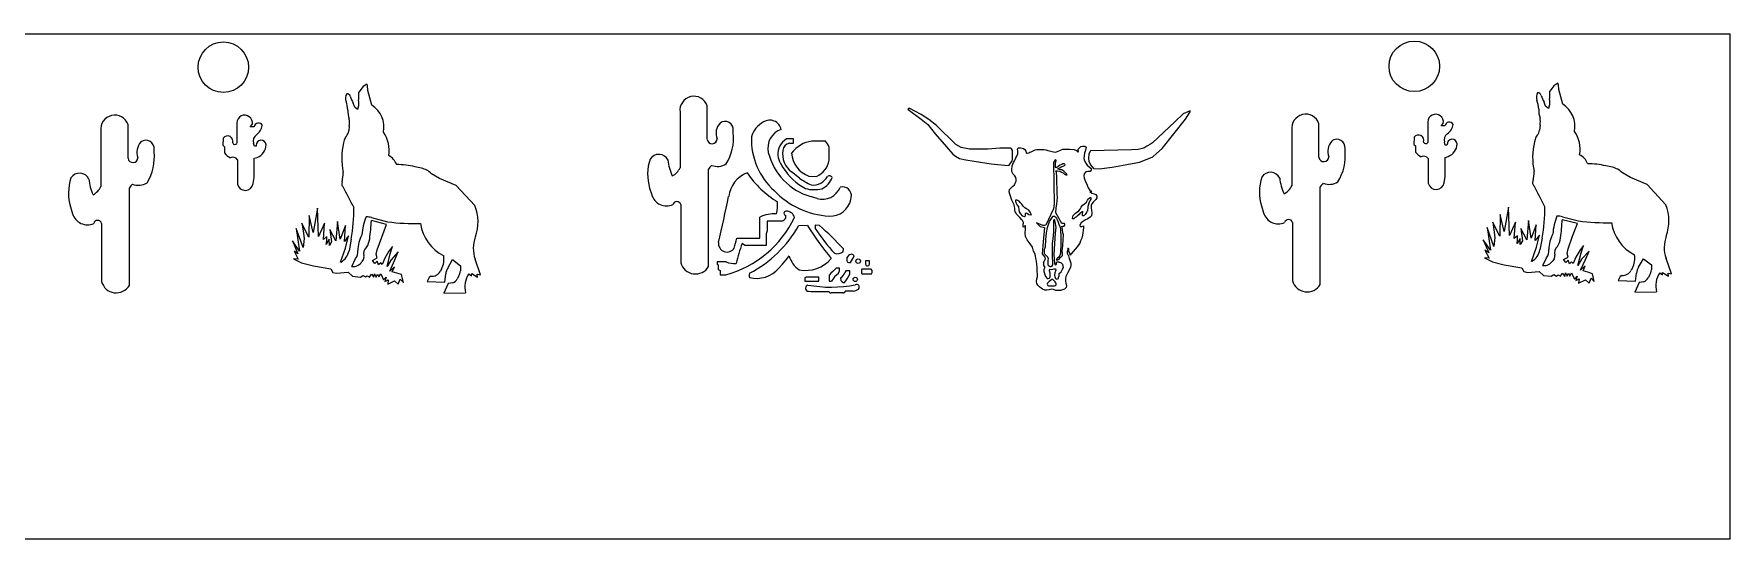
# Model space of a CAD drawing. Header units: metres. Extents: x 19 to 127, y -3 to 12.
# Drawn here: x 75.4 to 127.5, y -3.4 to 12.1 of the extents above; entities that cross this region are included whole.
import ezdxf

# ---------------------------------------------------------------- set-up
doc = ezdxf.new("R2010")
doc.units = ezdxf.units.M

msp = doc.modelspace()

# ---------------------------------------------------------------- linework, layer by layer
at = {"layer": '1', "color": 15, "linetype": 'CONTINUOUS'}
for p, q in [((127.452, -3.363), (127.452, 12.137)), ((102.233, 9.844), (102.237, 9.85)), ((102.237, 9.819), (102.233, 9.826)), ((102.237, 9.85), (102.242, 9.852)), ((102.276, 9.852), (102.288, 9.849)), ((110.886, 9.774), (110.883, 9.774)), ((110.89, 9.771), (110.886, 9.774)), ((110.891, 9.769), (110.89, 9.771)), ((110.89, 9.751), (110.892, 9.758)), ((110.892, 9.758), (110.891, 9.769)), ((105.405, 8.606), (105.372, 8.627)), ((105.306, 8.103), (105.331, 8.114)), ((105.423, 8.241), (105.436, 8.285)), ((106.734, 6.43), (106.725, 6.437)), ((106.432, 5.193), (106.436, 5.229)), ((107.131, 5.54), (107.138, 5.551)), ((107.168, 5.544), (107.159, 5.551)), ((106.385, 5.135), (106.396, 5.158)), ((106.423, 5.179), (106.432, 5.193))]:
    msp.add_line(p, q, dxfattribs=at)
at = {"layer": '1', "color": 2, "linetype": 'CONTINUOUS'}
for p, q in [((85.512, 10.521), (85.384, 10.354)), ((85.626, 10.595), (85.512, 10.521)), ((85.651, 10.551), (85.626, 10.595)), ((85.657, 10.404), (85.651, 10.551)), ((122.05, 10.549), (121.923, 10.382)), ((122.165, 10.623), (122.05, 10.549)), ((122.19, 10.579), (122.165, 10.623)), ((122.196, 10.433), (122.19, 10.579)), ((122.317, 9.979), (122.196, 10.433)), ((85.254, 9.892), (85.211, 10.013)), ((85.342, 9.823), (85.254, 9.892)), ((85.375, 9.932), (85.342, 9.823)), ((85.374, 10.088), (85.375, 9.932)), ((85.778, 9.951), (85.657, 10.404)), ((96.07, 8.903), (96.07, 9.933)), ((121.793, 9.92), (121.749, 10.042)), ((121.881, 9.851), (121.793, 9.92)), ((121.914, 9.96), (121.881, 9.851)), ((121.913, 10.116), (121.914, 9.96)), ((81.639, 9.408), (81.639, 8.78)), ((95.236, 9.735), (95.236, 8.031)), ((114.839, 8.352), (114.839, 9.383)), ((118.177, 9.437), (118.177, 8.808)), ((118.586, 9.313), (118.653, 9.393)), ((77.467, 9.156), (77.467, 7.452)), ((78.301, 8.324), (78.301, 9.354)), ((81.22, 8.936), (81.21, 8.72)), ((82.048, 9.285), (82.115, 9.365)), ((82.166, 9.285), (82.048, 9.285)), ((84.932, 8.872), (84.914, 8.799)), ((85.086, 9.308), (85.07, 9.159)), ((96.868, 9.1), (96.868, 9.166)), ((98.722, 8.915), (98.499, 8.915)), ((98.722, 8.79), (98.722, 8.915)), ((99.698, 8.847), (99.281, 8.847)), ((114.006, 9.184), (114.006, 7.48)), ((117.759, 8.964), (117.749, 8.749)), ((118.705, 9.313), (118.586, 9.313)), ((121.471, 8.9), (121.453, 8.827)), ((121.625, 9.336), (121.609, 9.188)), ((79.099, 8.521), (79.099, 8.588)), ((81.21, 8.72), (81.26, 8.676)), ((81.26, 8.676), (81.26, 8.483)), ((82.175, 8.694), (82.149, 8.788)), ((82.174, 8.321), (82.26, 8.348)), ((82.228, 8.694), (82.175, 8.694)), ((82.231, 8.711), (82.228, 8.694)), ((98.59, 8.79), (98.722, 8.79)), ((99.812, 8.26), (99.812, 8.665)), ((115.638, 8.55), (115.638, 8.616)), ((117.749, 8.749), (117.799, 8.705)), ((117.799, 8.705), (117.799, 8.512)), ((118.714, 8.723), (118.688, 8.816)), ((118.713, 8.349), (118.799, 8.376)), ((118.713, 7.763), (118.713, 8.349)), ((118.767, 8.723), (118.714, 8.723)), ((118.77, 8.739), (118.767, 8.723)), ((81.656, 8.278), (81.656, 7.531)), ((82.174, 7.735), (82.174, 8.321)), ((87.303, 8.017), (87.104, 8.062)), ((87.855, 7.705), (87.609, 7.849)), ((96.109, 4.999), (96.109, 7.991)), ((98.317, 8.164), (98.393, 8.041)), ((98.905, 7.713), (98.655, 7.903)), ((118.194, 8.307), (118.194, 7.559)), ((123.842, 8.046), (123.643, 8.09)), ((124.394, 7.733), (124.148, 7.877)), ((78.34, 4.421), (78.34, 7.413)), ((82.14, 7.543), (82.174, 7.735)), ((88.372, 7.486), (87.855, 7.705)), ((88.942, 6.868), (88.372, 7.486)), ((94.303, 7.408), (94.367, 7.197)), ((99.19, 7.769), (99.424, 7.764)), ((114.879, 4.449), (114.879, 7.441)), ((118.679, 7.571), (118.713, 7.763)), ((124.911, 7.515), (124.394, 7.733)), ((125.481, 6.896), (124.911, 7.515)), ((76.534, 6.829), (76.598, 6.619)), ((84.113, 6.795), (83.983, 6.046)), ((84.143, 5.92), (84.113, 6.795)), ((95.256, 6.901), (95.256, 5.118)), ((99.44, 7.089), (99.239, 7.148)), ((100.475, 7.058), (100.487, 7.121)), ((113.073, 6.858), (113.137, 6.647)), ((120.651, 6.823), (120.522, 6.074)), ((120.682, 5.948), (120.651, 6.823)), ((77.487, 6.323), (77.487, 4.54)), ((83.723, 6.136), (83.632, 6.331)), ((83.632, 6.331), (83.67, 6.099)), ((83.859, 6.566), (83.849, 5.9)), ((83.983, 6.046), (83.859, 6.566)), ((84.326, 6.331), (84.143, 5.92)), ((84.292, 5.83), (84.326, 6.331)), ((84.725, 6.383), (84.678, 5.792)), ((84.809, 5.837), (84.725, 6.383)), ((84.969, 6.255), (84.809, 5.837)), ((84.938, 5.77), (84.969, 6.255)), ((86.23, 6.288), (85.765, 6.408)), ((85.769, 6.5), (86.262, 6.373)), ((86.082, 5.902), (86.23, 6.288)), ((97.686, 5.869), (97.686, 6.515)), ((98.346, 6.392), (97.91, 6.392)), ((97.91, 6.392), (97.91, 6.098)), ((99.144, 6.256), (98.875, 6.253)), ((99.514, 6.26), (99.382, 6.271)), ((99.382, 6.271), (99.382, 6.162)), ((114.026, 6.351), (114.026, 4.568)), ((120.261, 6.164), (120.171, 6.359)), ((120.171, 6.359), (120.209, 6.127)), ((120.397, 6.594), (120.388, 5.929)), ((120.522, 6.074), (120.397, 6.594)), ((120.865, 6.359), (120.682, 5.948)), ((120.831, 5.858), (120.865, 6.359)), ((121.264, 6.411), (121.217, 5.82)), ((121.348, 5.865), (121.264, 6.411)), ((121.507, 6.283), (121.348, 5.865)), ((121.477, 5.798), (121.507, 6.283)), ((122.769, 6.316), (122.304, 6.436)), ((122.308, 6.528), (122.801, 6.401)), ((122.621, 5.93), (122.769, 6.316)), ((83.558, 5.474), (83.342, 5.791)), ((83.342, 5.791), (83.51, 5.393)), ((83.669, 5.588), (83.46, 6.169)), ((83.46, 6.169), (83.558, 5.474)), ((83.699, 5.857), (83.669, 5.588)), ((83.67, 6.099), (83.699, 5.857)), ((83.849, 5.9), (83.723, 6.136)), ((84.396, 5.917), (84.292, 5.83)), ((84.473, 5.835), (84.377, 5.679)), ((84.377, 5.679), (84.394, 5.79)), ((84.394, 5.79), (84.396, 5.917)), ((84.476, 5.643), (84.473, 5.835)), ((84.546, 5.761), (84.476, 5.643)), ((84.678, 5.792), (84.493, 6.134)), ((84.493, 6.134), (84.546, 5.761)), ((85.065, 5.939), (84.938, 5.77)), ((84.975, 5.564), (85.065, 5.939)), ((85.146, 5.844), (85.08, 5.484)), ((85.942, 5.516), (86.082, 5.902)), ((96.974, 5.869), (97.686, 5.869)), ((97.91, 6.098), (97.881, 6.004)), ((97.881, 6.004), (97.881, 5.645)), ((120.097, 5.502), (119.88, 5.82)), ((119.88, 5.82), (120.049, 5.421)), ((120.208, 5.616), (119.998, 6.197)), ((119.998, 6.197), (120.097, 5.502)), ((120.238, 5.886), (120.208, 5.616)), ((120.209, 6.127), (120.238, 5.886)), ((120.388, 5.929), (120.261, 6.164)), ((120.935, 5.946), (120.831, 5.858)), ((121.012, 5.863), (120.915, 5.708)), ((120.915, 5.708), (120.932, 5.818)), ((120.932, 5.818), (120.935, 5.946)), ((121.015, 5.671), (121.012, 5.863)), ((121.085, 5.789), (121.015, 5.671)), ((121.217, 5.82), (121.032, 6.162)), ((121.032, 6.162), (121.085, 5.789)), ((121.604, 5.967), (121.477, 5.798)), ((121.514, 5.592), (121.604, 5.967)), ((121.685, 5.872), (121.619, 5.513)), ((122.481, 5.544), (122.621, 5.93)), ((83.521, 5.226), (83.375, 5.238)), ((83.375, 5.238), (83.622, 5.115)), ((83.51, 5.393), (83.393, 5.469)), ((83.393, 5.469), (83.521, 5.226)), ((84.816, 5.131), (84.975, 5.564)), ((85.169, 5.001), (85.28, 5.242)), ((85.517, 5.212), (85.477, 5.15)), ((85.805, 5.187), (85.944, 5.263)), ((85.912, 5.376), (85.942, 5.516)), ((85.944, 5.263), (85.912, 5.376)), ((86.178, 5.258), (86.097, 5.06)), ((86.302, 5.467), (86.178, 5.258)), ((86.246, 5.003), (86.344, 5.391)), ((86.418, 5.612), (86.302, 5.467)), ((86.327, 4.862), (86.486, 5.205)), ((86.344, 5.391), (86.418, 5.612)), ((86.591, 5.448), (86.361, 5.196)), ((86.486, 5.205), (86.591, 5.448)), ((88.107, 4.953), (88.258, 5.211)), ((88.258, 5.211), (88.499, 5.019)), ((89.113, 4.746), (88.949, 5.222)), ((97.227, 5.645), (97.145, 5.708)), ((97.881, 5.645), (97.227, 5.645)), ((100.244, 5.455), (100.249, 5.542)), ((120.06, 5.254), (119.913, 5.266)), ((119.913, 5.266), (120.16, 5.143)), ((120.049, 5.421), (119.932, 5.497)), ((119.932, 5.497), (120.06, 5.254)), ((121.355, 5.159), (121.514, 5.592)), ((121.708, 5.029), (121.819, 5.27)), ((122.056, 5.241), (122.016, 5.178)), ((122.344, 5.216), (122.483, 5.291)), ((122.414, 5.121), (122.344, 5.216)), ((122.451, 5.404), (122.481, 5.544)), ((122.483, 5.291), (122.451, 5.404)), ((122.717, 5.286), (122.635, 5.088)), ((122.841, 5.496), (122.717, 5.286)), ((122.785, 5.031), (122.882, 5.42)), ((122.899, 5.224), (122.785, 5.031)), ((122.957, 5.641), (122.841, 5.496)), ((122.865, 4.89), (123.025, 5.234)), ((122.882, 5.42), (122.957, 5.641)), ((123.13, 5.476), (122.899, 5.224)), ((123.025, 5.234), (123.13, 5.476)), ((124.646, 4.981), (124.797, 5.239)), ((124.797, 5.239), (125.038, 5.048)), ((125.652, 4.775), (125.487, 5.25)), ((83.622, 5.115), (83.986, 5.02)), ((83.986, 5.02), (84.521, 4.929)), ((84.521, 4.929), (84.588, 4.815)), ((84.588, 4.815), (84.699, 4.791)), ((84.699, 4.791), (85.053, 4.823)), ((84.834, 5.136), (84.816, 5.131)), ((85.053, 4.823), (85.187, 4.699)), ((85.187, 4.699), (85.427, 4.674)), ((85.427, 4.674), (85.506, 4.724)), ((85.506, 4.724), (85.585, 4.681)), ((85.585, 4.681), (85.638, 4.713)), ((85.638, 4.713), (85.709, 4.677)), ((85.709, 4.677), (85.766, 4.763)), ((85.766, 4.763), (85.841, 4.669)), ((85.875, 5.093), (85.805, 5.187)), ((85.841, 4.669), (85.86, 4.78)), ((85.86, 4.78), (85.916, 4.678)), ((85.941, 5.162), (85.875, 5.093)), ((85.916, 4.678), (85.953, 4.77)), ((85.987, 5.054), (85.941, 5.162)), ((85.953, 4.77), (85.999, 4.68)), ((86.051, 5.117), (85.987, 5.054)), ((85.999, 4.68), (86.052, 4.78)), ((86.097, 5.06), (86.051, 5.117)), ((86.052, 4.78), (86.137, 4.589)), ((86.361, 5.196), (86.246, 5.003)), ((86.472, 4.993), (86.327, 4.862)), ((86.408, 4.836), (86.472, 4.993)), ((86.549, 4.8), (86.408, 4.836)), ((86.692, 4.751), (86.549, 4.8)), ((86.748, 4.513), (86.692, 4.751)), ((87.588, 4.701), (87.539, 4.663)), ((87.919, 4.926), (87.882, 4.858)), ((88.015, 4.522), (88.046, 4.772)), ((88.439, 4.696), (88.399, 4.623)), ((88.499, 5.019), (88.505, 4.87)), ((88.758, 4.78), (88.838, 4.715)), ((88.838, 4.715), (88.846, 4.784)), ((88.846, 4.784), (89.023, 4.674)), ((89.023, 4.674), (89.013, 4.767)), ((89.013, 4.767), (89.113, 4.746)), ((96.652, 5.141), (96.373, 5.141)), ((96.373, 5.141), (96.373, 5.069)), ((96.373, 5.069), (96.408, 5.048)), ((96.408, 5.048), (96.408, 4.913)), ((96.408, 4.913), (96.472, 4.88)), ((96.472, 4.88), (96.472, 4.748)), ((96.472, 4.748), (96.637, 4.748)), ((98.267, 4.945), (98.38, 5.074)), ((99.816, 4.741), (99.816, 4.553)), ((100.131, 4.95), (100.027, 4.95)), ((100.094, 4.791), (100.131, 4.866)), ((100.131, 4.866), (100.131, 4.95)), ((100.322, 4.865), (100.291, 4.816)), ((100.446, 4.865), (100.322, 4.865)), ((100.446, 4.761), (100.446, 4.865)), ((100.816, 4.919), (100.799, 4.899)), ((100.799, 4.899), (100.799, 4.796)), ((100.799, 4.796), (100.815, 4.776)), ((100.815, 4.776), (101.113, 4.776)), ((101.099, 4.919), (100.816, 4.919)), ((101.045, 5.174), (100.926, 5.174)), ((100.926, 5.174), (100.926, 5.071)), ((101.047, 5.073), (101.045, 5.174)), ((101.132, 4.88), (101.099, 4.919)), ((101.113, 4.776), (101.132, 4.813)), ((101.132, 4.813), (101.132, 4.88)), ((120.16, 5.143), (120.524, 5.048)), ((120.524, 5.048), (121.059, 4.957)), ((121.059, 4.957), (121.126, 4.844)), ((121.126, 4.844), (121.237, 4.819)), ((121.237, 4.819), (121.592, 4.851)), ((121.372, 5.164), (121.355, 5.159)), ((121.592, 4.851), (121.726, 4.727)), ((121.726, 4.727), (121.965, 4.702)), ((121.965, 4.702), (122.045, 4.752)), ((122.045, 4.752), (122.124, 4.709)), ((122.124, 4.709), (122.177, 4.741)), ((122.177, 4.741), (122.248, 4.705)), ((122.248, 4.705), (122.305, 4.792)), ((122.305, 4.792), (122.38, 4.697)), ((122.38, 4.697), (122.398, 4.809)), ((122.398, 4.809), (122.455, 4.706)), ((122.48, 5.191), (122.414, 5.121)), ((122.455, 4.706), (122.491, 4.798)), ((122.525, 5.082), (122.48, 5.191)), ((122.491, 4.798), (122.538, 4.709)), ((122.59, 5.145), (122.525, 5.082)), ((122.538, 4.709), (122.591, 4.809)), ((122.635, 5.088), (122.59, 5.145)), ((122.591, 4.809), (122.676, 4.617)), ((122.676, 4.617), (122.76, 4.705)), ((122.76, 4.705), (122.719, 4.568)), ((123.011, 5.022), (122.865, 4.89)), ((122.947, 4.864), (123.011, 5.022)), ((123.088, 4.828), (122.947, 4.864)), ((123.23, 4.779), (123.088, 4.828)), ((123.287, 4.541), (123.23, 4.779)), ((124.077, 4.692), (124.021, 4.566)), ((124.127, 4.729), (124.077, 4.692)), ((124.458, 4.955), (124.421, 4.886)), ((124.554, 4.55), (124.585, 4.801)), ((124.978, 4.724), (124.938, 4.651)), ((125.038, 5.048), (125.044, 4.898)), ((125.297, 4.808), (125.377, 4.743)), ((125.377, 4.743), (125.384, 4.812)), ((125.384, 4.812), (125.561, 4.702)), ((125.561, 4.702), (125.552, 4.795)), ((125.552, 4.795), (125.652, 4.775)), ((86.137, 4.589), (86.221, 4.677)), ((86.221, 4.677), (86.18, 4.54)), ((86.18, 4.54), (86.283, 4.59)), ((86.283, 4.59), (86.268, 4.461)), ((86.268, 4.461), (86.477, 4.564)), ((86.477, 4.564), (86.586, 4.462)), ((86.586, 4.462), (86.649, 4.614)), ((86.649, 4.614), (86.748, 4.513)), ((87.539, 4.663), (87.482, 4.538)), ((87.482, 4.538), (88.015, 4.522)), ((88.125, 4.482), (87.989, 4.182)), ((87.989, 4.182), (88.658, 4.195)), ((88.267, 4.499), (88.125, 4.482)), ((99.104, 4.676), (99.066, 4.656)), ((99.066, 4.656), (99.066, 4.552)), ((99.066, 4.552), (99.497, 4.552)), ((99.497, 4.676), (99.104, 4.676)), ((99.497, 4.552), (99.497, 4.676)), ((99.816, 4.553), (99.885, 4.553)), ((99.868, 4.188), (99.868, 4.207)), ((99.868, 4.207), (100.236, 4.207)), ((100.164, 4.655), (100.168, 4.57)), ((100.236, 4.207), (100.236, 4.194)), ((122.719, 4.568), (122.822, 4.618)), ((122.822, 4.618), (122.806, 4.489)), ((122.806, 4.489), (123.016, 4.592)), ((123.016, 4.592), (123.125, 4.49)), ((123.125, 4.49), (123.187, 4.642)), ((123.187, 4.642), (123.287, 4.541)), ((124.021, 4.566), (124.554, 4.55)), ((124.664, 4.51), (124.527, 4.21)), ((124.527, 4.21), (125.196, 4.224)), ((124.806, 4.527), (124.664, 4.51))]:
    msp.add_line(p, q, dxfattribs=at)
at = {"layer": '1', "color": 7, "linetype": 'CONTINUOUS'}
for p, q in [((102.233, 9.844), (102.233, 9.826)), ((102.237, 9.819), (102.633, 9.517)), ((102.276, 9.852), (102.242, 9.852)), ((102.63, 9.669), (102.288, 9.849)), ((102.866, 9.511), (102.63, 9.669)), ((102.633, 9.517), (102.837, 9.361)), ((103.109, 9.327), (102.866, 9.511)), ((110.421, 9.439), (109.736, 8.791)), ((110.03, 8.625), (110.743, 9.526)), ((110.676, 9.687), (110.421, 9.439)), ((110.883, 9.774), (110.676, 9.687)), ((110.743, 9.526), (110.89, 9.751)), ((102.837, 9.361), (103.059, 9.075)), ((103.059, 9.075), (103.41, 8.676)), ((103.702, 8.74), (103.109, 9.327)), ((103.41, 8.676), (103.606, 8.449)), ((103.606, 8.449), (103.688, 8.385)), ((103.688, 8.385), (103.809, 8.318)), ((103.866, 8.652), (103.702, 8.74)), ((104.114, 8.605), (103.866, 8.652)), ((104.683, 8.605), (104.114, 8.605)), ((105.048, 8.627), (104.683, 8.605)), ((105.372, 8.627), (105.048, 8.627)), ((105.436, 8.556), (105.405, 8.606)), ((105.436, 8.424), (105.436, 8.556)), ((105.436, 8.285), (105.436, 8.424)), ((105.514, 8.287), (105.536, 8.334)), ((105.536, 8.334), (105.565, 8.383)), ((105.565, 8.383), (105.599, 8.455)), ((105.592, 8.604), (105.613, 8.644)), ((105.596, 8.556), (105.592, 8.604)), ((105.601, 8.502), (105.596, 8.556)), ((105.599, 8.455), (105.601, 8.502)), ((105.613, 8.644), (105.637, 8.646)), ((105.637, 8.646), (105.687, 8.642)), ((105.687, 8.642), (105.734, 8.632)), ((105.734, 8.632), (105.769, 8.618)), ((105.769, 8.618), (105.81, 8.589)), ((105.81, 8.589), (105.843, 8.535)), ((105.843, 8.535), (105.864, 8.481)), ((105.864, 8.481), (105.89, 8.481)), ((105.89, 8.481), (105.938, 8.492)), ((105.938, 8.492), (105.968, 8.509)), ((105.968, 8.509), (106.013, 8.521)), ((106.013, 8.521), (106.048, 8.539)), ((106.048, 8.539), (106.089, 8.559)), ((106.089, 8.559), (106.134, 8.577)), ((106.134, 8.577), (106.18, 8.587)), ((106.18, 8.587), (106.229, 8.587)), ((106.229, 8.587), (106.281, 8.59)), ((106.281, 8.59), (106.353, 8.589)), ((106.353, 8.589), (106.401, 8.589)), ((106.401, 8.589), (106.463, 8.578)), ((106.463, 8.578), (106.525, 8.56)), ((106.525, 8.56), (106.572, 8.554)), ((106.572, 8.554), (106.694, 8.521)), ((106.694, 8.521), (106.758, 8.512)), ((106.758, 8.512), (106.791, 8.521)), ((106.791, 8.521), (106.839, 8.54)), ((106.839, 8.54), (106.89, 8.562)), ((106.89, 8.562), (106.98, 8.597)), ((106.98, 8.597), (107.031, 8.6)), ((107.031, 8.6), (107.192, 8.597)), ((107.192, 8.597), (107.332, 8.589)), ((107.332, 8.589), (107.396, 8.563)), ((107.396, 8.563), (107.436, 8.508)), ((107.436, 8.508), (107.461, 8.543)), ((107.455, 8.602), (107.492, 8.645)), ((107.461, 8.543), (107.455, 8.602)), ((107.492, 8.645), (107.536, 8.68)), ((107.536, 8.68), (107.598, 8.689)), ((107.598, 8.689), (107.654, 8.689)), ((107.632, 8.399), (107.629, 8.312)), ((107.642, 8.483), (107.632, 8.399)), ((107.679, 8.571), (107.642, 8.483)), ((107.654, 8.689), (107.701, 8.658)), ((107.701, 8.658), (107.679, 8.571)), ((107.782, 8.458), (107.764, 8.316)), ((107.832, 8.546), (107.782, 8.458)), ((109.089, 8.576), (107.832, 8.546)), ((109.29, 8.593), (109.089, 8.576)), ((109.468, 8.636), (109.29, 8.593)), ((109.561, 8.689), (109.468, 8.636)), ((109.67, 8.753), (109.561, 8.689)), ((109.614, 8.314), (109.739, 8.362)), ((109.736, 8.791), (109.67, 8.753)), ((109.739, 8.362), (109.859, 8.47)), ((109.859, 8.47), (110.03, 8.625)), ((103.809, 8.318), (104.001, 8.27)), ((104.001, 8.27), (104.265, 8.23)), ((104.265, 8.23), (104.778, 8.152)), ((104.778, 8.152), (105.306, 8.103)), ((105.331, 8.114), (105.423, 8.241)), ((105.417, 8.008), (105.421, 8.051)), ((105.417, 7.957), (105.417, 8.008)), ((105.419, 7.918), (105.417, 7.957)), ((105.452, 7.83), (105.419, 7.918)), ((105.421, 8.051), (105.427, 8.091)), ((105.427, 8.091), (105.444, 8.137)), ((105.444, 8.137), (105.467, 8.191)), ((105.503, 7.779), (105.452, 7.83)), ((105.467, 8.191), (105.495, 8.243)), ((105.495, 8.243), (105.514, 8.287)), ((106.755, 8.283), (106.699, 8.187)), ((106.699, 8.187), (106.717, 6.924)), ((106.753, 8.102), (106.754, 8.17)), ((106.753, 8.063), (106.753, 8.102)), ((106.753, 8.037), (106.753, 8.063)), ((106.765, 8.025), (106.753, 8.037)), ((106.754, 8.17), (106.76, 8.183)), ((106.767, 8.27), (106.755, 8.283)), ((106.76, 8.183), (106.767, 8.203)), ((106.792, 8.042), (106.765, 8.025)), ((106.777, 8.247), (106.767, 8.27)), ((106.767, 8.203), (106.777, 8.247)), ((106.769, 7.935), (106.807, 7.937)), ((106.783, 7.89), (106.769, 7.935)), ((106.793, 7.757), (106.783, 7.89)), ((106.845, 8.075), (106.792, 8.042)), ((106.807, 7.937), (106.879, 7.93)), ((106.826, 7.989), (106.828, 8.002)), ((106.85, 7.983), (106.826, 7.989)), ((106.828, 8.002), (106.862, 8.019)), ((106.903, 8.109), (106.845, 8.075)), ((106.895, 7.966), (106.85, 7.983)), ((106.862, 8.019), (106.893, 8.033)), ((106.879, 7.93), (106.938, 7.897)), ((106.893, 8.033), (106.929, 8.058)), ((106.948, 7.966), (106.895, 7.966)), ((106.947, 8.132), (106.903, 8.109)), ((106.929, 8.058), (106.988, 8.082)), ((106.938, 7.897), (106.988, 7.873)), ((106.984, 8.151), (106.947, 8.132)), ((107.01, 7.928), (106.948, 7.966)), ((107.017, 8.152), (106.984, 8.151)), ((106.988, 8.082), (107.035, 8.103)), ((106.988, 7.873), (107.029, 7.838)), ((107.055, 7.88), (107.01, 7.928)), ((107.037, 8.144), (107.017, 8.152)), ((107.029, 7.838), (107.072, 7.809)), ((107.035, 8.103), (107.048, 8.125)), ((107.048, 8.125), (107.037, 8.144)), ((107.088, 7.842), (107.055, 7.88)), ((107.072, 7.809), (107.112, 7.809)), ((107.112, 7.809), (107.088, 7.842)), ((107.639, 7.841), (107.626, 7.795)), ((107.629, 8.312), (107.645, 8.243)), ((107.689, 7.907), (107.639, 7.841)), ((107.645, 8.243), (107.685, 8.172)), ((107.685, 8.172), (107.729, 8.109)), ((107.748, 7.916), (107.689, 7.907)), ((107.689, 7.907), (107.689, 7.907)), ((107.729, 8.109), (107.785, 8.056)), ((107.82, 7.919), (107.748, 7.916)), ((107.764, 8.316), (107.782, 8.237)), ((107.782, 8.237), (107.83, 8.123)), ((107.785, 8.056), (107.845, 8.003)), ((107.851, 7.957), (107.82, 7.919)), ((107.83, 8.123), (107.926, 8.009)), ((107.845, 8.003), (107.851, 7.957)), ((107.926, 8.009), (108.091, 8.002)), ((108.091, 8.002), (108.499, 8.047)), ((108.499, 8.047), (108.942, 8.131)), ((108.942, 8.131), (109.328, 8.204)), ((109.328, 8.204), (109.614, 8.314)), ((105.337, 7.295), (105.349, 7.362)), ((105.359, 7.224), (105.337, 7.295)), ((105.349, 7.362), (105.392, 7.418)), ((105.392, 7.418), (105.45, 7.463)), ((105.45, 7.463), (105.495, 7.511)), ((105.495, 7.511), (105.52, 7.561)), ((105.535, 7.727), (105.503, 7.779)), ((105.52, 7.561), (105.545, 7.616)), ((105.553, 7.684), (105.535, 7.727)), ((105.545, 7.616), (105.553, 7.684)), ((106.8, 7.635), (106.793, 7.757)), ((106.81, 7.333), (106.8, 7.635)), ((106.81, 7.233), (106.81, 7.333)), ((107.626, 7.795), (107.639, 7.715)), ((107.639, 7.715), (107.678, 7.605)), ((107.678, 7.605), (107.725, 7.5)), ((107.725, 7.5), (107.754, 7.417)), ((107.754, 7.417), (107.808, 7.346)), ((107.837, 7.3), (107.805, 7.3)), ((107.805, 7.3), (107.869, 7.248)), ((107.808, 7.346), (107.871, 7.3)), ((107.871, 7.3), (107.837, 7.3)), ((105.42, 7.032), (105.359, 7.224)), ((105.447, 6.975), (105.42, 7.032)), ((105.486, 6.892), (105.447, 6.975)), ((105.495, 6.835), (105.486, 6.892)), ((105.506, 6.787), (105.495, 6.835)), ((105.509, 6.739), (105.506, 6.787)), ((105.584, 7.041), (105.532, 7.041)), ((105.532, 7.041), (105.532, 6.993)), ((105.532, 6.993), (105.55, 6.949)), ((105.55, 6.949), (105.584, 6.879)), ((105.642, 7.007), (105.584, 7.041)), ((105.584, 6.879), (105.622, 6.835)), ((105.622, 6.835), (105.628, 6.753)), ((105.686, 6.957), (105.642, 7.007)), ((105.726, 6.913), (105.686, 6.957)), ((105.768, 6.853), (105.726, 6.913)), ((105.817, 6.796), (105.768, 6.853)), ((105.868, 6.767), (105.817, 6.796)), ((105.938, 6.727), (105.868, 6.767)), ((106.698, 6.772), (106.461, 6.27)), ((106.717, 6.924), (106.698, 6.772)), ((106.765, 6.648), (106.781, 6.803)), ((106.781, 6.803), (106.8, 6.911)), ((106.8, 6.911), (106.808, 7.022)), ((106.808, 7.022), (106.813, 7.111)), ((106.813, 7.111), (106.81, 7.233)), ((107.51, 6.764), (107.546, 6.824)), ((107.546, 6.824), (107.584, 6.887)), ((107.584, 6.887), (107.638, 6.918)), ((107.638, 6.918), (107.702, 6.973)), ((107.702, 6.973), (107.735, 7.031)), ((107.735, 7.031), (107.771, 7.082)), ((107.743, 6.793), (107.739, 6.743)), ((107.752, 6.842), (107.743, 6.793)), ((107.768, 6.899), (107.752, 6.842)), ((107.77, 6.931), (107.768, 6.899)), ((107.787, 6.965), (107.77, 6.931)), ((107.771, 7.082), (107.787, 7.099)), ((107.787, 7.099), (107.819, 7.117)), ((107.803, 6.997), (107.787, 6.965)), ((107.819, 7.031), (107.803, 6.997)), ((107.819, 7.117), (107.837, 7.115)), ((107.835, 7.064), (107.819, 7.031)), ((107.837, 7.115), (107.835, 7.064)), ((107.874, 6.923), (107.849, 6.877)), ((107.849, 6.877), (107.849, 6.794)), ((107.849, 6.794), (107.858, 6.727)), ((107.869, 7.248), (107.945, 7.229)), ((107.913, 6.975), (107.874, 6.923)), ((107.996, 7.058), (107.913, 6.975)), ((107.945, 7.229), (107.996, 7.212)), ((107.996, 7.212), (108.023, 7.156)), ((108.025, 7.109), (107.996, 7.058)), ((108.023, 7.156), (108.025, 7.109)), ((105.519, 6.677), (105.509, 6.739)), ((105.546, 6.633), (105.519, 6.677)), ((105.572, 6.599), (105.546, 6.633)), ((105.613, 6.553), (105.572, 6.599)), ((105.657, 6.508), (105.613, 6.553)), ((105.628, 6.753), (105.64, 6.681)), ((105.64, 6.681), (105.686, 6.617)), ((105.722, 6.436), (105.657, 6.508)), ((105.686, 6.617), (105.734, 6.556)), ((105.744, 6.407), (105.722, 6.436)), ((105.734, 6.556), (105.8, 6.53)), ((105.766, 6.376), (105.744, 6.407)), ((105.762, 6.277), (105.763, 6.303)), ((105.762, 6.253), (105.762, 6.277)), ((105.763, 6.234), (105.762, 6.253)), ((105.763, 6.303), (105.769, 6.326)), ((105.772, 6.348), (105.766, 6.376)), ((105.769, 6.326), (105.772, 6.348)), ((105.8, 6.53), (105.832, 6.556)), ((105.812, 6.247), (105.801, 6.238)), ((105.823, 6.247), (105.812, 6.247)), ((105.837, 6.247), (105.823, 6.247)), ((105.83, 6.591), (105.834, 6.629)), ((105.832, 6.556), (105.83, 6.591)), ((105.834, 6.629), (105.86, 6.649)), ((105.837, 6.145), (105.837, 6.247)), ((105.837, 6.247), (105.837, 6.247)), ((105.86, 6.649), (105.898, 6.629)), ((105.898, 6.629), (105.942, 6.595)), ((105.983, 6.665), (105.938, 6.727)), ((105.942, 6.595), (106.017, 6.591)), ((106.017, 6.591), (105.983, 6.665)), ((106.017, 6.591), (106.017, 6.591)), ((106.362, 6.261), (106.175, 6.341)), ((106.175, 6.341), (106.288, 6.23)), ((106.418, 6.262), (106.362, 6.261)), ((106.461, 6.27), (106.418, 6.262)), ((106.509, 6.2), (106.569, 6.383)), ((106.569, 6.383), (106.609, 6.444)), ((106.609, 6.444), (106.649, 6.509)), ((106.649, 6.509), (106.688, 6.545)), ((106.688, 6.545), (106.724, 6.541)), ((106.701, 6.434), (106.698, 6.417)), ((106.698, 6.417), (106.698, 6.062)), ((106.714, 6.438), (106.701, 6.434)), ((106.725, 6.437), (106.714, 6.438)), ((106.724, 6.541), (106.751, 6.517)), ((106.737, 6.415), (106.734, 6.43)), ((106.744, 6.375), (106.737, 6.415)), ((106.771, 6.21), (106.744, 6.375)), ((106.751, 6.517), (106.787, 6.473)), ((106.947, 6.324), (106.765, 6.648)), ((106.787, 6.473), (106.828, 6.387)), ((106.828, 6.387), (106.859, 6.304)), ((106.859, 6.304), (106.889, 6.233)), ((106.97, 6.324), (106.947, 6.324)), ((107.004, 6.324), (106.97, 6.324)), ((107.03, 6.317), (107.004, 6.324)), ((107.02, 6.24), (107.042, 6.271)), ((107.04, 6.294), (107.03, 6.317)), ((107.042, 6.271), (107.04, 6.294)), ((107.28, 6.464), (107.287, 6.529)), ((107.294, 6.46), (107.28, 6.464)), ((107.287, 6.529), (107.302, 6.569)), ((107.319, 6.46), (107.294, 6.46)), ((107.302, 6.569), (107.367, 6.637)), ((107.357, 6.5), (107.319, 6.46)), ((107.395, 6.524), (107.357, 6.5)), ((107.367, 6.637), (107.47, 6.704)), ((107.419, 6.544), (107.395, 6.524)), ((107.485, 6.601), (107.419, 6.544)), ((107.47, 6.704), (107.51, 6.764)), ((107.505, 6.627), (107.485, 6.601)), ((107.544, 6.336), (107.503, 6.265)), ((107.503, 6.265), (107.51, 6.227)), ((107.529, 6.645), (107.505, 6.627)), ((107.552, 6.665), (107.529, 6.645)), ((107.589, 6.372), (107.544, 6.336)), ((107.561, 6.68), (107.552, 6.665)), ((107.601, 6.68), (107.561, 6.68)), ((107.58, 6.567), (107.584, 6.587)), ((107.594, 6.558), (107.58, 6.567)), ((107.584, 6.587), (107.586, 6.628)), ((107.586, 6.628), (107.591, 6.67)), ((107.672, 6.433), (107.589, 6.372)), ((107.591, 6.67), (107.601, 6.68)), ((107.624, 6.558), (107.594, 6.558)), ((107.641, 6.573), (107.624, 6.558)), ((107.666, 6.597), (107.641, 6.573)), ((107.689, 6.63), (107.666, 6.597)), ((107.75, 6.46), (107.672, 6.433)), ((107.702, 6.659), (107.689, 6.63)), ((107.715, 6.698), (107.702, 6.659)), ((107.738, 6.698), (107.715, 6.698)), ((107.739, 6.743), (107.738, 6.698)), ((107.815, 6.513), (107.75, 6.46)), ((107.864, 6.552), (107.815, 6.513)), ((107.858, 6.727), (107.874, 6.647)), ((107.874, 6.647), (107.864, 6.552)), ((105.768, 6.219), (105.763, 6.234)), ((105.78, 6.208), (105.768, 6.219)), ((105.795, 6.214), (105.78, 6.208)), ((105.801, 6.238), (105.795, 6.214)), ((105.826, 6.022), (105.837, 6.145)), ((105.837, 5.925), (105.826, 6.022)), ((105.89, 5.818), (105.837, 5.925)), ((105.981, 5.7), (105.89, 5.818)), ((106.288, 6.23), (106.419, 6.193)), ((106.382, 5.759), (106.351, 5.385)), ((106.419, 6.193), (106.382, 5.759)), ((106.445, 5.603), (106.461, 5.816)), ((106.461, 5.816), (106.484, 6.035)), ((106.484, 6.035), (106.509, 6.2)), ((106.678, 5.848), (106.651, 5.707)), ((106.698, 6.062), (106.678, 5.848)), ((106.733, 5.707), (106.76, 6.024)), ((106.76, 6.024), (106.771, 6.21)), ((106.889, 6.233), (106.904, 6.162)), ((106.904, 6.162), (106.914, 6.067)), ((106.914, 6.067), (106.922, 5.976)), ((106.922, 5.976), (106.922, 5.873)), ((106.922, 5.873), (106.923, 5.715)), ((106.952, 6.23), (106.979, 6.24)), ((106.956, 6.196), (106.952, 6.23)), ((106.967, 6.14), (106.956, 6.196)), ((106.982, 6.033), (106.967, 6.14)), ((106.979, 6.24), (107.02, 6.24)), ((106.996, 5.973), (106.982, 6.033)), ((106.985, 5.666), (106.987, 5.812)), ((106.987, 5.812), (106.996, 5.973)), ((107.52, 5.787), (107.5, 5.715)), ((107.51, 6.227), (107.51, 6.227)), ((107.51, 6.227), (107.565, 6.227)), ((107.568, 5.872), (107.52, 5.787)), ((107.565, 6.227), (107.616, 6.244)), ((107.565, 6.227), (107.565, 6.227)), ((107.588, 5.961), (107.568, 5.872)), ((107.599, 6.029), (107.588, 5.961)), ((107.609, 6.111), (107.599, 6.029)), ((107.619, 6.186), (107.609, 6.111)), ((107.616, 6.244), (107.619, 6.186)), ((106.051, 5.593), (105.981, 5.7)), ((106.084, 5.47), (106.051, 5.593)), ((106.12, 5.404), (106.084, 5.47)), ((106.141, 5.323), (106.12, 5.404)), ((106.156, 5.242), (106.141, 5.323)), ((106.174, 5.164), (106.156, 5.242)), ((106.351, 5.385), (106.43, 5.283)), ((106.414, 5.443), (106.419, 5.504)), ((106.415, 5.398), (106.414, 5.443)), ((106.431, 5.382), (106.415, 5.398)), ((106.419, 5.504), (106.423, 5.531)), ((106.423, 5.531), (106.442, 5.574)), ((106.43, 5.283), (106.436, 5.229)), ((106.483, 5.328), (106.431, 5.382)), ((106.442, 5.574), (106.445, 5.603)), ((106.52, 5.284), (106.483, 5.328)), ((106.537, 5.239), (106.52, 5.284)), ((106.532, 5.192), (106.537, 5.239)), ((106.651, 5.568), (106.65, 5.294)), ((106.65, 5.294), (106.661, 5.133)), ((106.651, 5.707), (106.651, 5.568)), ((106.716, 5.368), (106.733, 5.707)), ((106.736, 5.095), (106.716, 5.368)), ((106.792, 5.231), (106.774, 5.201)), ((106.821, 5.252), (106.792, 5.231)), ((106.854, 5.29), (106.821, 5.252)), ((106.829, 5.201), (106.866, 5.221)), ((106.884, 5.337), (106.854, 5.29)), ((106.866, 5.221), (106.894, 5.266)), ((106.905, 5.405), (106.884, 5.337)), ((106.894, 5.266), (106.945, 5.313)), ((106.913, 5.499), (106.905, 5.405)), ((106.915, 5.611), (106.913, 5.499)), ((106.923, 5.715), (106.915, 5.611)), ((106.945, 5.313), (106.97, 5.336)), ((106.962, 5.471), (106.971, 5.559)), ((106.974, 5.403), (106.962, 5.471)), ((106.97, 5.336), (106.974, 5.403)), ((106.971, 5.559), (106.98, 5.62)), ((106.98, 5.62), (106.985, 5.666)), ((107.131, 5.51), (107.117, 5.446)), ((107.117, 5.446), (107.117, 5.405)), ((107.117, 5.405), (107.158, 5.326)), ((107.131, 5.54), (107.131, 5.51)), ((107.159, 5.551), (107.138, 5.551)), ((107.158, 5.326), (107.172, 5.251)), ((107.168, 5.517), (107.168, 5.544)), ((107.168, 5.463), (107.168, 5.517)), ((107.209, 5.388), (107.168, 5.463)), ((107.172, 5.251), (107.192, 5.196)), ((107.209, 5.349), (107.209, 5.388)), ((107.239, 5.385), (107.209, 5.349)), ((107.302, 5.463), (107.239, 5.385)), ((107.36, 5.534), (107.302, 5.463)), ((107.421, 5.599), (107.36, 5.534)), ((107.5, 5.715), (107.421, 5.599)), ((106.186, 5.062), (106.174, 5.164)), ((106.195, 4.98), (106.186, 5.062)), ((106.186, 4.626), (106.207, 4.689)), ((106.198, 4.872), (106.195, 4.98)), ((106.207, 4.749), (106.198, 4.872)), ((106.207, 4.689), (106.207, 4.749)), ((106.385, 5.135), (106.385, 5.088)), ((106.385, 5.088), (106.385, 5.031)), ((106.385, 5.031), (106.413, 5.007)), ((106.423, 5.179), (106.396, 5.158)), ((106.402, 4.912), (106.399, 4.85)), ((106.399, 4.85), (106.413, 4.79)), ((106.419, 4.949), (106.402, 4.912)), ((106.413, 5.007), (106.419, 4.949)), ((106.413, 4.79), (106.453, 4.691)), ((106.453, 4.691), (106.499, 4.628)), ((106.529, 5.068), (106.532, 5.192)), ((106.543, 5.021), (106.529, 5.068)), ((106.57, 4.998), (106.543, 5.021)), ((106.591, 4.989), (106.57, 4.998)), ((106.574, 4.864), (106.585, 4.916)), ((106.587, 4.795), (106.574, 4.864)), ((106.585, 4.916), (106.585, 4.916)), ((106.585, 4.916), (106.645, 4.913)), ((106.593, 4.721), (106.587, 4.795)), ((106.616, 4.99), (106.591, 4.989)), ((106.596, 4.683), (106.593, 4.721)), ((106.634, 5.003), (106.616, 4.99)), ((106.665, 5.05), (106.634, 5.003)), ((106.645, 4.913), (106.711, 4.924)), ((106.661, 5.133), (106.665, 5.05)), ((106.711, 4.924), (106.751, 4.931)), ((106.739, 4.809), (106.725, 4.732)), ((106.725, 4.732), (106.73, 4.68)), ((106.763, 5.04), (106.736, 5.095)), ((106.763, 4.889), (106.739, 4.809)), ((106.751, 4.931), (106.763, 4.889)), ((106.774, 5.076), (106.763, 5.04)), ((106.763, 5.04), (106.763, 5.04)), ((106.774, 5.201), (106.774, 5.201)), ((106.774, 5.201), (106.829, 5.201)), ((106.804, 5.136), (106.774, 5.117)), ((106.774, 5.117), (106.774, 5.076)), ((106.873, 5.133), (106.804, 5.136)), ((106.846, 4.661), (106.865, 4.71)), ((106.865, 4.782), (106.925, 4.842)), ((106.865, 4.746), (106.865, 4.782)), ((106.865, 4.71), (106.865, 4.746)), ((106.936, 5.098), (106.873, 5.133)), ((106.925, 4.842), (106.972, 4.919)), ((106.98, 5.059), (106.936, 5.098)), ((106.972, 4.919), (107.006, 4.975)), ((107.006, 4.975), (106.98, 5.059)), ((107.075, 4.689), (107.066, 4.632)), ((107.102, 4.755), (107.075, 4.689)), ((107.135, 4.815), (107.102, 4.755)), ((107.177, 4.89), (107.135, 4.815)), ((107.219, 4.977), (107.177, 4.89)), ((107.192, 5.196), (107.225, 5.101)), ((107.228, 5.032), (107.219, 4.977)), ((107.225, 5.101), (107.228, 5.032)), ((106.177, 4.539), (106.186, 4.626)), ((106.183, 4.476), (106.177, 4.539)), ((106.213, 4.425), (106.183, 4.476)), ((106.279, 4.368), (106.213, 4.425)), ((106.36, 4.302), (106.279, 4.368)), ((106.432, 4.272), (106.36, 4.302)), ((106.49, 4.272), (106.432, 4.272)), ((106.562, 4.281), (106.49, 4.272)), ((106.499, 4.628), (106.535, 4.63)), ((106.513, 4.485), (106.504, 4.458)), ((106.504, 4.458), (106.505, 4.435)), ((106.505, 4.435), (106.518, 4.418)), ((106.536, 4.519), (106.513, 4.485)), ((106.518, 4.418), (106.541, 4.406)), ((106.535, 4.63), (106.576, 4.647)), ((106.565, 4.54), (106.536, 4.519)), ((106.541, 4.406), (106.588, 4.404)), ((106.637, 4.305), (106.562, 4.281)), ((106.601, 4.573), (106.565, 4.54)), ((106.576, 4.647), (106.596, 4.683)), ((106.588, 4.404), (106.658, 4.405)), ((106.642, 4.606), (106.601, 4.573)), ((106.694, 4.296), (106.637, 4.305)), ((106.672, 4.6), (106.642, 4.606)), ((106.658, 4.405), (106.724, 4.409)), ((106.691, 4.583), (106.672, 4.6)), ((106.721, 4.553), (106.691, 4.583)), ((106.766, 4.263), (106.694, 4.296)), ((106.743, 4.528), (106.721, 4.553)), ((106.724, 4.409), (106.753, 4.416)), ((106.73, 4.68), (106.755, 4.636)), ((106.765, 4.501), (106.743, 4.528)), ((106.753, 4.416), (106.773, 4.435)), ((106.755, 4.636), (106.796, 4.617)), ((106.773, 4.471), (106.765, 4.501)), ((106.835, 4.263), (106.766, 4.263)), ((106.773, 4.435), (106.773, 4.471)), ((106.796, 4.617), (106.846, 4.63)), ((106.91, 4.266), (106.835, 4.263)), ((106.846, 4.63), (106.846, 4.661)), ((106.973, 4.281), (106.91, 4.266)), ((107.033, 4.308), (106.973, 4.281)), ((107.081, 4.359), (107.033, 4.308)), ((107.066, 4.632), (107.066, 4.551)), ((107.066, 4.551), (107.075, 4.491)), ((107.075, 4.491), (107.09, 4.422)), ((107.09, 4.422), (107.081, 4.359))]:
    msp.add_line(p, q, dxfattribs=at)
at = {"layer": '1', "color": 2, "linetype": 'CONTINUOUS'}
for centre, radius in [((81.224, 11.115), 0.775), ((117.763, 11.143), 0.775), ((100.702, 5.164), 0.0701), ((100.613, 4.604), 0.0664)]:
    msp.add_circle(centre, radius, dxfattribs=at)
for centre, radius, start, end in [((85.221, 10.163), 0.251, 147.2209, 201.2195), ((83.942, 9.715), 1.105, 4.5103, 18.8736), ((85.021, 10.205), 0.0941, 10.8342, 97.0056), ((86.398, 10.69), 1.367, 199.9615, 209.6521), ((82.29, 10.332), 3.094, 355.4776, 0.4174), ((85.355, 9.275), 0.797, 348.695, 57.9544), ((95.662, 9.794), 0.43, 18.83, 187.9212), ((121.759, 10.191), 0.251, 147.2209, 201.2195), ((120.481, 9.743), 1.105, 4.5103, 18.8736), ((121.56, 10.234), 0.0941, 10.8342, 97.0056), ((122.937, 10.718), 1.367, 199.9615, 209.6521), ((118.829, 10.36), 3.094, 355.4776, 0.4174), ((121.894, 9.303), 0.797, 348.695, 57.9544), ((77.893, 9.215), 0.43, 18.83, 187.9212), ((81.878, 9.404), 0.24, 350.5768, 179.0147), ((82.3, 9.267), 0.135, 26.8605, 172.435), ((85.674, 9.761), 0.632, 176.2592, 201.7963), ((84.102, 9.418), 0.991, 353.6065, 6.2251), ((96.804, 9.088), 0.463, 137.3229, 201.4057), ((96.616, 9.198), 0.255, 352.8755, 126.7757), ((98.188, 8.743), 0.798, 119.4972, 163.1126), ((97.987, 9.131), 0.362, 11.9648, 122.1648), ((114.432, 9.244), 0.43, 18.83, 187.9212), ((118.417, 9.432), 0.24, 350.5768, 179.0147), ((118.838, 9.295), 0.135, 26.8605, 172.435), ((122.213, 9.789), 0.632, 176.2592, 201.7963), ((120.64, 9.447), 0.991, 353.6065, 6.2251), ((78.847, 8.619), 0.255, 352.8755, 126.7757), ((81.355, 8.842), 0.164, 341.7954, 145.1335), ((82.373, 8.852), 0.233, 125.4599, 195.9503), ((82.384, 8.722), 0.153, 4.2142, 183.9468), ((81.976, 9.41), 0.451, 305.46, 349.5495), ((85.223, 8.801), 0.3, 138.4316, 166.274), ((84.782, 9.192), 0.289, 318.4316, 353.6062), ((85.371, 8.572), 0.941, 349.6445, 35.5447), ((96.221, 8.92), 0.152, 186.5917, 359.5401), ((95.384, 8.937), 1.493, 328.0319, 6.2642), ((99.552, 8.91), 2.128, 178.2654, 228.0299), ((98.529, 8.635), 0.601, 108.2024, 192.7325), ((98.793, 8.444), 0.556, 121.9626, 183.3826), ((99.403, 7.926), 0.929, 97.5423, 143.2315), ((99.34, 8.496), 0.501, 19.643, 44.4345), ((115.574, 8.537), 0.463, 137.3229, 201.4057), ((115.386, 8.648), 0.255, 352.8755, 126.7757), ((117.894, 8.871), 0.164, 341.7954, 145.1335), ((118.912, 8.88), 0.233, 125.4599, 195.9503), ((118.923, 8.75), 0.153, 4.2142, 183.9468), ((118.515, 9.438), 0.451, 305.46, 349.5495), ((121.762, 8.829), 0.3, 138.4316, 166.274), ((121.321, 9.22), 0.289, 318.4316, 353.6062), ((121.91, 8.6), 0.941, 349.6445, 35.5447), ((78.452, 8.341), 0.152, 186.5917, 359.5401), ((79.035, 8.509), 0.463, 137.3229, 201.4057), ((77.615, 8.358), 1.493, 328.0319, 6.2642), ((81.652, 8.784), 0.493, 217.5021, 244.383), ((81.511, 8.18), 0.175, 34.2273, 114.6131), ((81.577, 8.814), 0.0703, 199.2602, 330.6196), ((82.122, 8.738), 0.414, 289.4267, 359.2234), ((86.886, 8.317), 2.03, 166.2772, 192.1717), ((86.058, 7.946), 0.516, 20.6992, 62.3886), ((94.583, 8.125), 0.316, 25.9575, 147.1841), ((99.775, 8.958), 1.888, 193.9778, 253.524), ((98.766, 8.442), 0.528, 183.3826, 211.7583), ((99.071, 8.451), 0.688, 170.8651, 232.7888), ((98.651, 8.537), 0.26, 103.4083, 174.8246), ((99.479, 8.539), 0.822, 183.9628, 249.407), ((114.99, 8.37), 0.152, 186.5917, 359.5401), ((114.154, 8.387), 1.493, 328.0319, 6.2642), ((118.19, 8.812), 0.493, 217.5021, 244.383), ((118.05, 8.208), 0.175, 34.2273, 114.6131), ((118.116, 8.842), 0.0703, 199.2602, 330.6196), ((118.661, 8.767), 0.414, 289.4267, 359.2234), ((123.425, 8.345), 2.03, 166.2772, 192.1717), ((122.597, 7.974), 0.516, 20.6992, 62.3886), ((76.814, 7.547), 0.316, 25.9575, 147.1841), ((82.871, 7.941), 2.031, 350.244, 358.5297), ((86.508, 5.397), 2.731, 77.3777, 89.314), ((87.166, 7.407), 0.625, 44.8976, 77.3778), ((95.693, 7.83), 1.452, 161.268, 196.8963), ((96.251, 8.382), 1.39, 184.8978, 205.6502), ((94.752, 8.253), 0.532, 297.5443, 335.355), ((96.587, 7.688), 0.566, 132.6319, 147.57), ((96.385, 8.576), 0.505, 249.011, 301.7826), ((97.602, 7.045), 0.88, 110.3868, 173.2907), ((99.902, 9.672), 3.169, 214.641, 238.1359), ((99.948, 9.004), 1.829, 211.7582, 241.7293), ((99.14, 8.386), 0.684, 294.5507, 349.3542), ((113.352, 7.575), 0.316, 25.9575, 147.1841), ((119.41, 7.969), 2.031, 350.244, 358.5297), ((123.046, 5.425), 2.731, 77.3777, 89.314), ((123.705, 7.435), 0.625, 44.8976, 77.3778), ((77.924, 7.252), 1.452, 161.268, 196.8963), ((78.482, 7.804), 1.39, 184.8978, 205.6502), ((76.983, 7.674), 0.532, 297.5443, 335.355), ((78.818, 7.109), 0.566, 132.6319, 147.57), ((78.616, 7.997), 0.505, 249.011, 301.7826), ((81.897, 7.581), 0.246, 191.7584, 351.1567), ((84.963, 7.536), 0.109, 145.975, 236.1267), ((25.264, -23.738), 67.299, 26.99111, 27.60387), ((99.95, 9.058), 2.513, 223.518, 266.8745), ((99.948, 9.086), 1.724, 232.7888, 246.322), ((99.344, 8.378), 1.019, 255.0844, 283.6148), ((99.329, 7.977), 0.476, 261.1948, 298.0202), ((99.606, 7.65), 0.585, 253.5239, 337.8283), ((99.324, 7.989), 0.489, 297.8344, 332.7862), ((99.333, 7.939), 0.606, 294.4541, 340.3654), ((99.818, 7.687), 0.0983, 29.0701, 127.0006), ((100.226, 7.175), 0.267, 348.3323, 107.1824), ((114.462, 7.28), 1.452, 161.268, 196.8963), ((115.021, 7.832), 1.39, 184.8978, 205.6502), ((113.522, 7.702), 0.532, 297.5443, 335.355), ((115.356, 7.137), 0.566, 132.6319, 147.57), ((115.154, 8.025), 0.505, 249.011, 301.7826), ((118.435, 7.609), 0.246, 191.7584, 351.1567), ((121.502, 7.564), 0.109, 145.975, 236.1267), ((61.802, -23.71), 67.299, 26.99111, 27.60387), ((80.023, 6.788), 5.209, 349.5601, 0.1965), ((87.696, 6.371), 1.342, 339.804, 21.7679), ((94.824, 7.336), 0.477, 196.8963, 293.8148), ((95.137, 6.872), 0.123, 14.005, 167.0678), ((9.637, 25.662), 89.037, 347.07035, 347.99838), ((96.781, 6.924), 1.449, 347.9605, 2.2287), ((99.848, 7.187), 0.64, 266.8745, 348.3324), ((116.562, 6.816), 5.209, 349.5601, 0.1965), ((124.234, 6.399), 1.342, 339.804, 21.7679), ((77.055, 6.757), 0.477, 196.8963, 293.8148), ((77.368, 6.293), 0.123, 14.005, 167.0678), ((87.47, 5.792), 2.005, 158.705, 174.8554), ((85.639, 6.132), 0.39, 70.5125, 95.4474), ((78.885, 6.764), 6.889, 352.3961, 357.034), ((87.135, 13.032), 6.716, 262.5351, 271.1945), ((88.585, 6.506), 1.323, 188.2164, 243.016), ((95.789, 7.91), 3.274, 285.0079, 334.6163), ((95.638, 8.08), 3.717, 297.7847, 330.5628), ((98.165, 5.495), 1.127, 88.2741, 115.1126), ((98.329, 6.546), 0.155, 276.1974, 7.704), ((98.489, 6.632), 0.0656, 96.1719, 263.7947), ((98.503, 6.446), 0.252, 13.9419, 94.612), ((109.892, 13.211), 12.801, 212.9053, 218.506), ((90.958, -3.239), 12.785, 43.3815, 47.9899), ((113.594, 6.786), 0.477, 196.8963, 293.8148), ((113.906, 6.321), 0.123, 14.005, 167.0678), ((124.009, 5.82), 2.005, 158.705, 174.8554), ((122.178, 6.16), 0.39, 70.5125, 95.4474), ((115.424, 6.793), 6.889, 352.3961, 357.034), ((123.674, 13.06), 6.716, 262.5351, 271.1945), ((125.123, 6.535), 1.323, 188.2164, 243.016), ((86.493, 5.458), 1.142, 153.2589, 178.3194), ((85.186, 5.901), 0.53, 323.9318, 354.7599), ((89.912, 5.555), 1.02, 159.804, 199.0751), ((96.679, 5.71), 0.265, 173.4596, 327.1428), ((89.366, 7.53), 7.787, 345.3914, 347.6815), ((104.927, 9.896), 6.685, 213.9606, 222.2056), ((123.032, 5.486), 1.142, 153.2589, 178.3194), ((121.725, 5.929), 0.53, 323.9318, 354.7599), ((126.451, 5.583), 1.02, 159.804, 199.0751), ((84.579, 5.577), 0.509, 299.9576, 349.5601), ((85.055, 5.442), 0.3, 318.3893, 9.5923), ((85.397, 5.29), 0.143, 327.2876, 13.6238), ((85.804, 5.389), 0.276, 133.4751, 193.6238), ((87.371, 5.221), 0.622, 331.6948, 9.7672), ((100.748, 4.286), 3.874, 158.4737, 167.9601), ((95.385, 7.693), 3.978, 318.8341, 323.4306), ((99.372, 5.576), 0.832, 197.7513, 234.6362), ((99.082, 5.931), 1.05, 259.5143, 318.9472), ((100.061, 5.694), 0.301, 253.3629, 307.4263), ((100.522, 5.207), 0.174, 93.4955, 200.3898), ((99.996, 5.51), 0.607, 320.9261, 342.6561), ((100.458, 5.249), 0.143, 34.594, 67.8778), ((121.118, 5.605), 0.509, 299.9576, 349.5601), ((121.594, 5.47), 0.3, 318.3893, 9.5923), ((121.936, 5.318), 0.143, 327.2876, 13.6238), ((122.343, 5.417), 0.276, 133.4751, 193.6238), ((123.91, 5.25), 0.622, 331.6948, 9.7672), ((85.201, 5.327), 0.328, 264.3938, 327.2882), ((87.616, 5.001), 0.302, 264.5718, 331.6921), ((88.513, 4.715), 0.471, 149.6863, 173.0101), ((87.847, 5.018), 0.674, 331.4499, 347.3148), ((89.338, 4.379), 0.705, 145.4014, 195.1329), ((95.708, 5.239), 0.468, 195.0182, 329.115), ((96.896, 5.709), 0.618, 246.7365, 275.8857), ((97.512, 4.726), 0.156, 155.2059, 204.7941), ((97.585, 5.541), 0.906, 256.2809, 318.8345), ((101.611, 3.139), 2.405, 131.166, 138.2549), ((100.691, 4.052), 0.949, 128.9345, 148.1152), ((99.989, 4.922), 0.319, 303.2684, 340.6366), ((99.223, 5.396), 1.378, 319.4332, 332.5571), ((100.437, 5.283), 0.158, 240.1929, 280.9751), ((100.986, 5.081), 0.0616, 189.7813, 352.7003), ((121.74, 5.355), 0.328, 264.3938, 327.2882), ((124.155, 5.029), 0.302, 264.5718, 331.6921), ((125.052, 4.743), 0.471, 149.6863, 173.0101), ((124.386, 5.046), 0.674, 331.4499, 347.3148), ((125.877, 4.408), 0.705, 145.4014, 195.1329), ((77.939, 4.661), 0.468, 195.0182, 329.115), ((88.147, 4.76), 0.288, 294.7187, 331.4681), ((99.185, 4.338), 0.0979, 104.6854, 266.9553), ((99.87, 8.28), 3.912, 259.5435, 280.9198), ((99.532, 13.768), 9.534, 267.8788, 271.5688), ((99.876, 4.28), 0.0925, 207.242, 265.3391), ((100.329, 4.694), 0.203, 217.6168, 253.1707), ((100.255, 4.241), 0.051, 247.5648, 2.6337), ((100.344, -3.74), 7.984, 88.511, 90.2715), ((100.46, 4.673), 0.441, 281.9705, 304.6473), ((100.655, 4.37), 0.0819, 312.5947, 122.8658), ((114.478, 4.689), 0.468, 195.0182, 329.115), ((124.685, 4.788), 0.288, 294.7187, 331.4681)]:
    msp.add_arc(centre, radius, start, end, dxfattribs=at)
at = {"layer": 'OBJECT', "color": 1, "linetype": 'CONTINUOUS'}
for p, q in [((19.452, 12.137), (127.452, 12.137)), ((127.452, -3.363), (19.452, -3.363))]:
    msp.add_line(p, q, dxfattribs=at)

doc.saveas('drawing.dxf')
